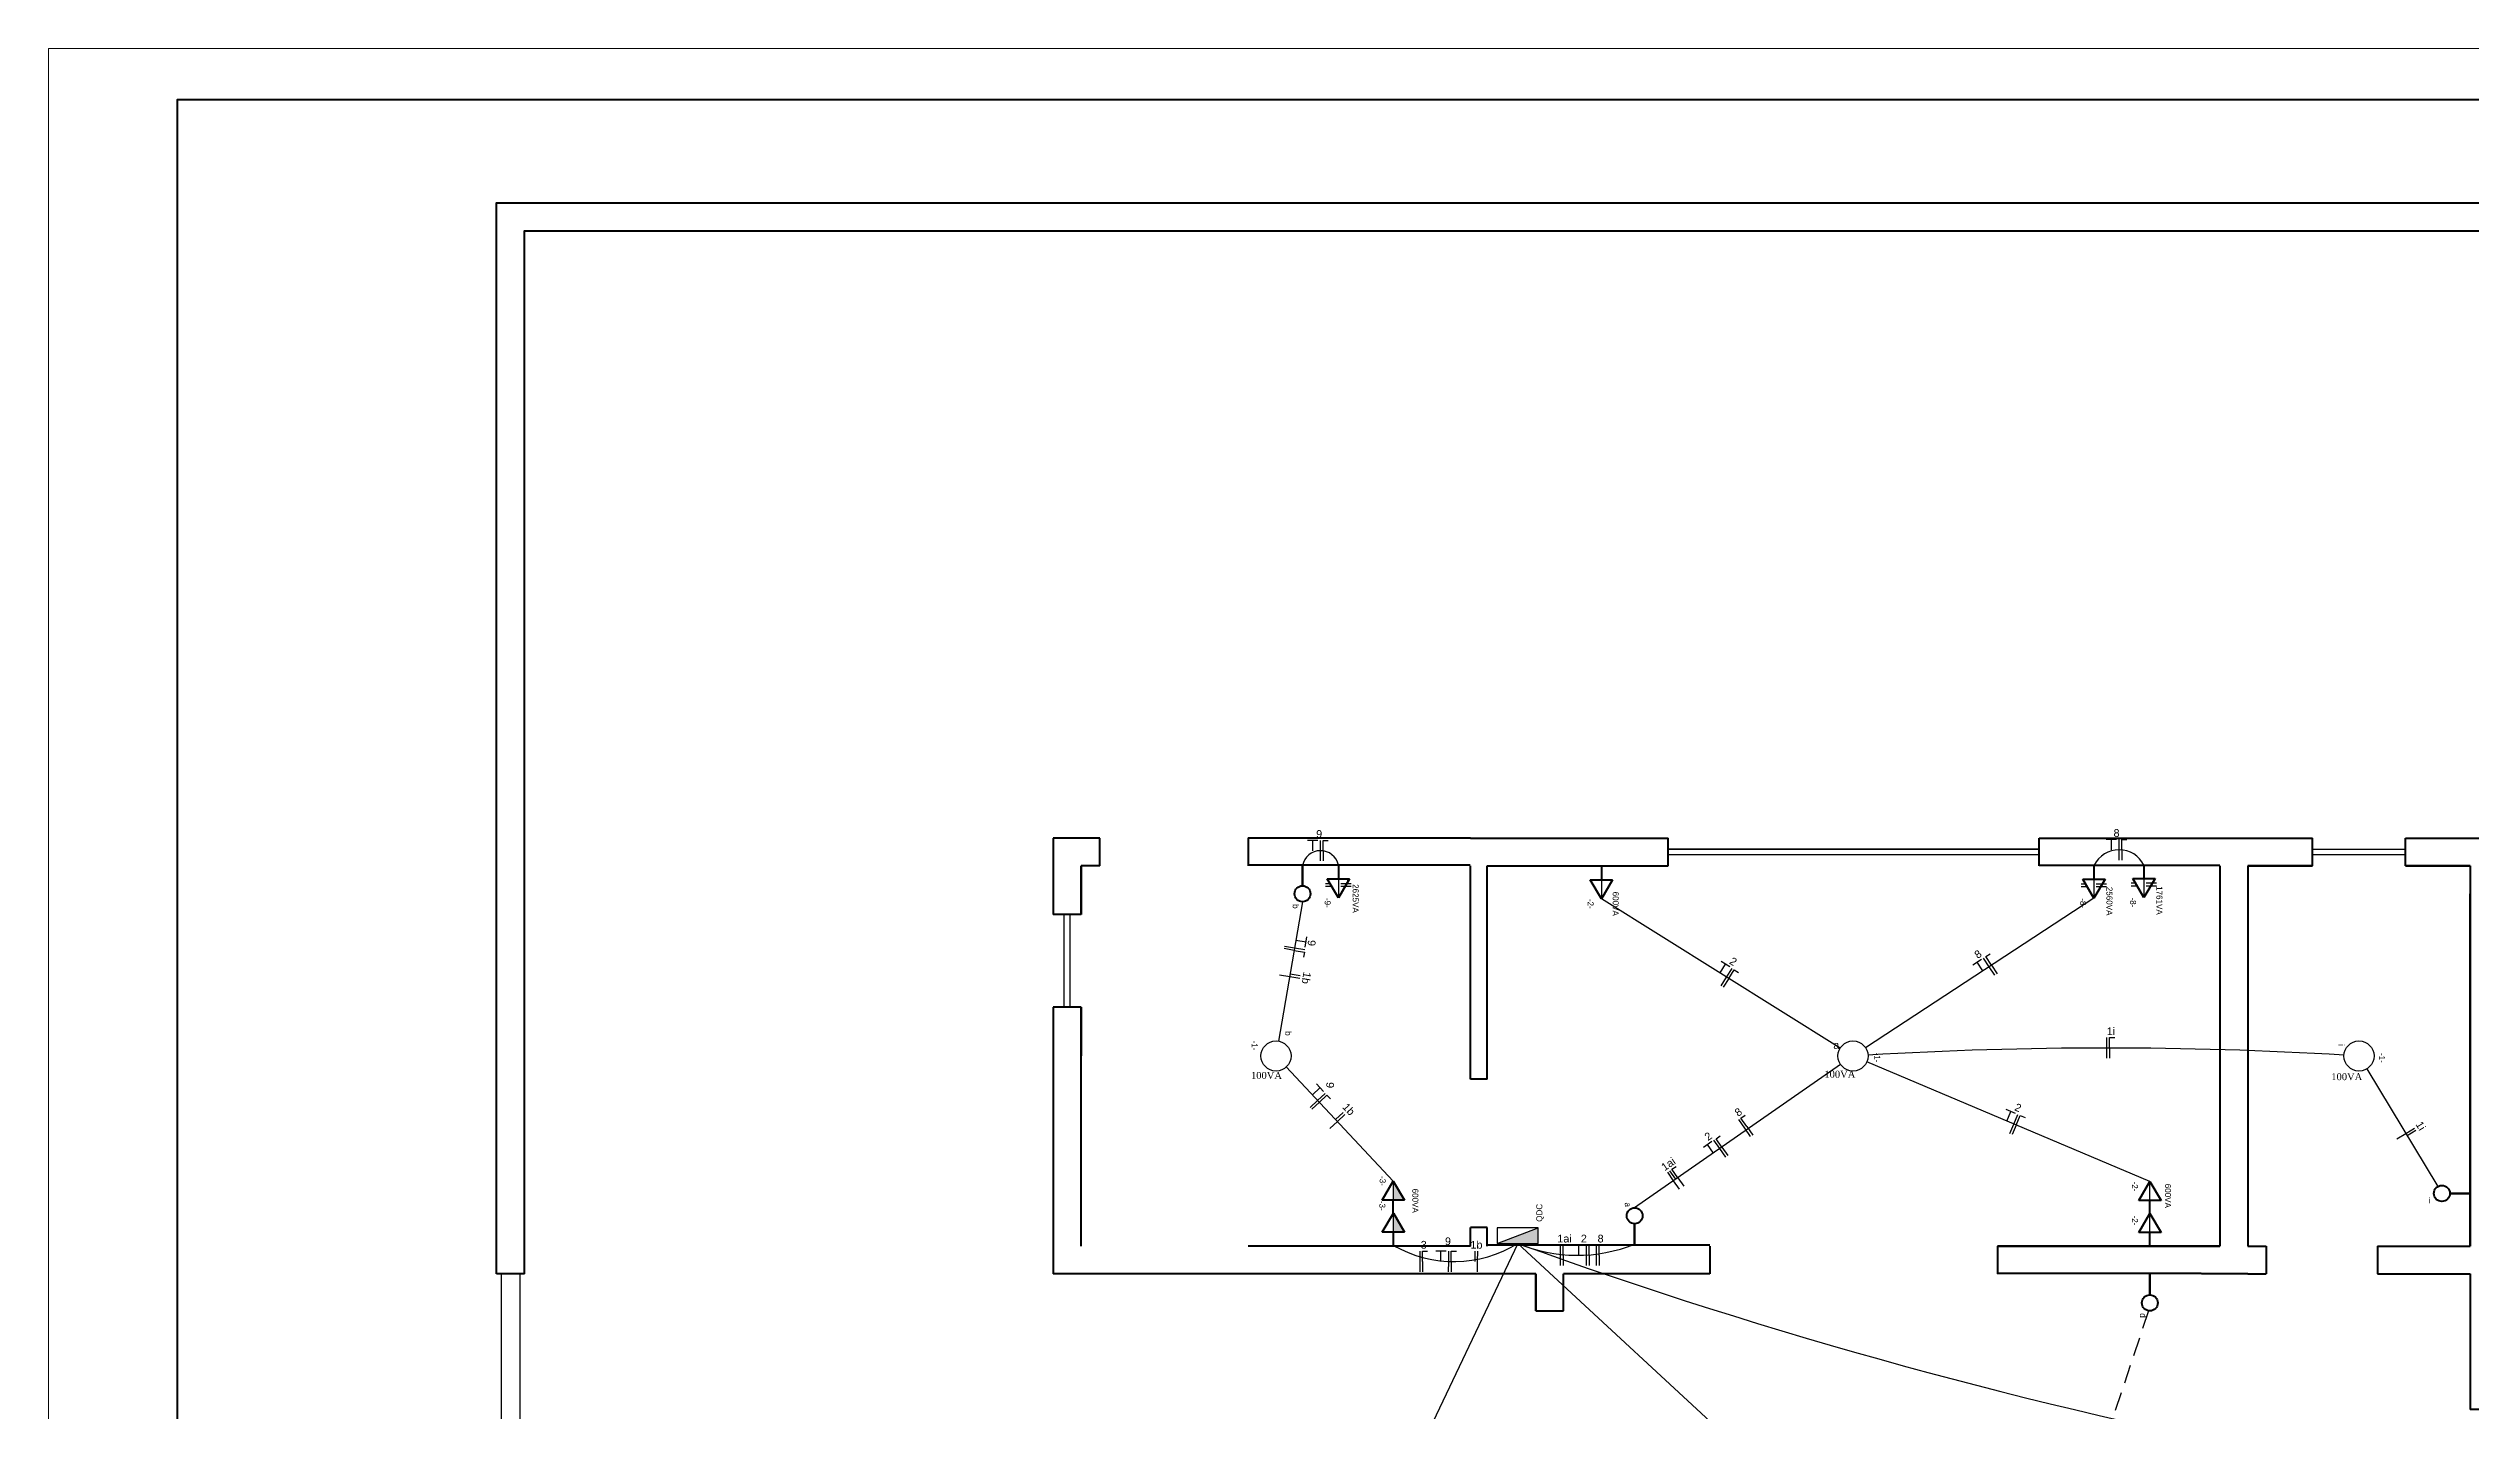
# Model space of a CAD drawing. Header units: millimetres. Extents: x -965 to 0, y -30 to 1544.
# Drawn here: x -42.05 to -18.53, y -13.23 to 0 of the extents above; entities that cross this region are included whole.
import ezdxf

# ---------------------------------------------------------------- set-up
doc = ezdxf.new("R2010")
doc.units = ezdxf.units.MM
doc.header["$LTSCALE"] = 0.015
doc.linetypes.add('ACAD_ISO02W100', pattern=[15, 12, -3])
doc.linetypes.add('HIDDEN2', pattern=[4.7625, 3.175, -1.5875])
for name, color, linetype, lineweight in [('0.30', 2, 'Continuous', 30), ('0.40', 3, 'Continuous', 40), ('0.60', 4, 'Continuous', 60), ('1.00', 5, 'Continuous', 100), ('cotas', 6, 'Continuous', 9), ('Interruptores', 7, 'Continuous', 50), ('texto', 3, 'Continuous', 25), ('Tomadas especiais', 7, 'Continuous', 50), ('Unifilar', 3, 'Continuous', 25)]:
    doc.layers.add(name, color=color, linetype=linetype, lineweight=lineweight)
for name, color, linetype in [('Eletrodutos', 210, 'Continuous'), ('g', 7, 'ACAD_ISO02W100'), ('Ponto_de_Luz', 1, 'Continuous'), ('Tracejada', 7, 'ACAD_ISO02W100')]:
    doc.layers.add(name, color=color, linetype=linetype)
doc.styles.add('80X50', font='arial.ttf', dxfattribs={"height": 0.075})

# ---------------------------------------------------------------- blocks, each defined once
blk = doc.blocks.new('quadro')
at = {"layer": '1.00', "transparency": 33554687}
blk.add_lwpolyline([(1550.794, 906.939), (1510.494, 906.939), (1510.494, 878.239), (1550.794, 878.239)], close=True, dxfattribs=at)
at = {"layer": 'cotas', "transparency": 33554687}
blk.add_lwpolyline([(1551.294, 907.439), (1509.244, 907.439), (1509.244, 877.739), (1551.294, 877.739)], close=True, dxfattribs=at)
blk = doc.blocks.new('QDC')
for p, q in [((0.2, 0.15), (-0.2, 0.15)), ((-0.2, 0), (0.2, 0.15)), ((-0.2, 0.15), (-0.2, 0)), ((-0.2, 0), (0.2, 0)), ((0.2, 0), (0.2, 0.15))]:
    blk.add_line(p, q)
blk.add_solid([(-0.2, 0), (0.2, 0), (0.2, 0.15)])
blk = doc.blocks.new('TB-230')
h = blk.add_hatch()
h.set_pattern_fill('ANGLE', color=255, scale=1.112158, angle=90)
h.set_pattern_definition([(90, (988.0724, -1702.954), (-7.768424, 1e-12), [5.649763, -2.11866]), (180, (988.0724, -1702.954), (-1e-12, -7.768424), [5.649763, -2.11866])])
h.paths.add_polyline_path([(0.143, 0.12), (0.143, -0.12), (0.195, -0.09), (0.195, 0.09)])
h.paths.add_polyline_path([(0.195, 0.09), (0.195, -0.09), (0.225, -0.072), (0.225, 0.072)])
h.paths.add_polyline_path([(0.225, 0.072), (0.225, -0.072), (0.347, 0)])
for p, q in [((0.143, -0.12), (0.143, 0.12)), ((0.143, 0.12), (0.347, 0)), ((0, 0), (0.143, 0)), ((0.347, 0), (0.143, -0.12))]:
    blk.add_line(p, q)
blk = doc.blocks.new('PE')
at = {"color": 90, "linetype": 'Continuous', "lineweight": 25, "transparency": 33554687}
for p, q in [((0.05, 0.1), (-0.05, 0.1)), ((0, 0), (0, 0.1))]:
    blk.add_line(p, q, dxfattribs=at)
blk = doc.blocks.new('Fase')
at = {"color": 90, "linetype": 'Continuous', "lineweight": 25, "transparency": 33554687}
for p, q in [((0, 0), (0, 0.1)), ((0, -0.1), (0, 0))]:
    blk.add_line(p, q, dxfattribs=at)
blk = doc.blocks.new('Neutro')
at = {"color": 90, "linetype": 'Continuous', "lineweight": 25, "transparency": 33554687}
for p, q in [((0, 0), (0, 0.1)), ((0, 0.1), (0.05, 0.1)), ((0, 0), (0, -0.1))]:
    blk.add_line(p, q, dxfattribs=at)
blk = doc.blocks.new('Tomada')
at = {"color": 255, "transparency": 33554687}
for name, p in [('PE', (-0.075, 0)), ('Fase', (0, 0)), ('Neutro', (0.025, 0))]:
    blk.add_blockref(name, p, dxfattribs=at)
blk = doc.blocks.new('Retorno')
at = {"color": 90, "linetype": 'Continuous', "lineweight": 25, "transparency": 33554687}
blk.add_line((0, 0), (0, 0.1), dxfattribs=at)
blk = doc.blocks.new('Interruptor')
at = {"transparency": 33554687}
for name, p in [('Fase', (-0.0125, 0)), ('Retorno', (0.0125, 0))]:
    blk.add_blockref(name, p, dxfattribs=at)
blk = doc.blocks.new('Luz')
at = {"transparency": 33554687}
for name, p in [('Fase', (-0.038, 0)), ('Neutro', (-0.013, 0))]:
    blk.add_blockref(name, p, dxfattribs=at)

msp = doc.modelspace()

# ---------------------------------------------------------------- hatches: boundary and pattern name
h = msp.add_hatch(color=255)
h.dxf.hatch_style = 1
h.paths.add_polyline_path([(-28.89, -11.179), (-28.998, -10.996), (-28.998, -11.179)])
h.paths.add_polyline_path([(-28.889, -11.49), (-28.997, -11.306), (-28.998, -11.308), (-28.998, -11.308), (-28.998, -11.49)])
h.paths.add_polyline_path([(-28.848, -11.342), (-28.848, -11.185), (-28.936, -11.185), (-28.936, -11.342)], flags=9)

# ---------------------------------------------------------------- linework, layer by layer
for p, q in [((-37.7, -1.5), (-3.898, -1.5)), ((-18.545, -11.625), (-18.545, -10.574))]:
    msp.add_line(p, q)
at = {"color": 1}
for p, q in [((-32.026, -7.933), (-32.026, -7.933)), ((-18.545, -13.211), (-18.545, -13.211)), ((-18.545, -13.211), (-18.545, -13.211))]:
    msp.add_line(p, q, dxfattribs=at)
at = {"color": 7, "linetype": 'HIDDEN2'}
for p, q in [((-29.408, -8.108), (-29.654, -8.108)), ((-29.408, -8.135), (-29.654, -8.135)), ((-22.076, -8.111), (-22.322, -8.111)), ((-22.076, -8.138), (-22.322, -8.138)), ((-21.591, -8.104), (-21.837, -8.104)), ((-21.591, -8.131), (-21.837, -8.131))]:
    msp.add_line(p, q, dxfattribs=at)
at = {"color": 255}
for p, q in [((-29.53, -8.062), (-29.53, -8.245)), ((-26.978, -8.071), (-26.978, -8.254)), ((-22.197, -8.065), (-22.197, -8.248)), ((-21.712, -8.058), (-21.712, -8.241)), ((-28.998, -10.996), (-28.998, -11.179)), ((-21.654, -11.182), (-21.654, -10.999)), ((-28.998, -11.308), (-28.998, -11.49)), ((-21.654, -11.493), (-21.654, -11.311))]:
    msp.add_line(p, q, dxfattribs=at)
at = {"color": 2}
for p, q in [((-37.655, -11.895), (-37.655, -13.695)), ((-37.475, -11.895), (-37.475, -13.695))]:
    msp.add_line(p, q, dxfattribs=at)
at = {"layer": '0.30'}
for p, q in [((-26.33, -7.773), (-22.73, -7.773)), ((-22.73, -7.773), (-26.33, -7.773)), ((-22.73, -7.773), (-26.33, -7.773)), ((-22.73, -7.827), (-26.33, -7.827)), ((-20.075, -7.773), (-19.175, -7.773)), ((-19.175, -7.827), (-20.075, -7.827)), ((-32.192, -9.306), (-32.192, -8.406)), ((-32.134, -9.306), (-32.134, -8.406))]:
    msp.add_line(p, q, dxfattribs=at)
at = {"layer": '0.40'}
msp.add_line((-37.43, -11.895), (-37.7, -11.895), dxfattribs=at)
for points in [[(-37.7, -2.67), (-37.7, -1.5), (-3.628, -1.5)], [(-37.43, -2.67), (-37.43, -1.77), (-3.898, -1.77)], [(-37.7, -11.895), (-37.7, -2.67)], [(-37.43, -11.895), (-37.43, -2.67)]]:
    msp.add_lwpolyline(points, dxfattribs=at)
at = {"layer": '0.60'}
for p, q in [((-32.3, -7.665), (-32.3, -8.406)), ((-31.846, -7.665), (-32.3, -7.665)), ((-31.846, -7.933), (-31.846, -7.665)), ((-30.406, -7.663), (-30.406, -7.935)), ((-28.247, -7.665), (-30.406, -7.665)), ((-28.247, -7.665), (-26.33, -7.665)), ((-26.33, -7.935), (-26.33, -7.665)), ((-22.73, -7.665), (-20.075, -7.665)), ((-22.73, -7.935), (-22.73, -7.665)), ((-20.075, -7.935), (-20.075, -7.665)), ((-19.175, -7.665), (-15.102, -7.665)), ((-19.175, -7.935), (-19.175, -7.665)), ((-31.846, -7.933), (-32.026, -7.933)), ((-32.026, -8.406), (-32.026, -7.933)), ((-32.026, -7.933), (-32.026, -7.933)), ((-32.026, -7.933), (-32.026, -8.406)), ((-28.253, -7.928), (-30.413, -7.928)), ((-28.085, -10.005), (-28.085, -7.935)), ((-28.085, -7.935), (-26.33, -7.935)), ((-22.729, -7.929), (-20.974, -7.929)), ((-20.975, -7.935), (-20.975, -11.625)), ((-20.975, -7.935), (-20.975, -11.625)), ((-20.705, -7.935), (-20.075, -7.935)), ((-20.705, -7.935), (-20.705, -10.731)), ((-20.075, -7.935), (-20.705, -7.935)), ((-19.175, -7.935), (-18.545, -7.935)), ((-18.545, -7.935), (-19.175, -7.935)), ((-18.545, -7.935), (-18.545, -11.625)), ((-20.705, -8.205), (-20.705, -10.731)), ((-18.545, -11.625), (-18.545, -8.205)), ((-18.545, -9.231), (-18.545, -8.205)), ((-32.026, -8.406), (-32.3, -8.406)), ((-32.3, -9.306), (-32.3, -11.895)), ((-32.026, -9.306), (-32.3, -9.306)), ((-32.026, -11.625), (-32.026, -9.306)), ((-32.026, -9.306), (-32.026, -9.779)), ((-28.085, -10.005), (-28.247, -10.005)), ((-20.705, -10.731), (-20.705, -11.625)), ((-20.705, -11.001), (-20.705, -11.625)), ((-28.085, -11.445), (-28.247, -11.445)), ((-28.085, -11.625), (-28.085, -11.445)), ((-28.427, -11.625), (-30.406, -11.625)), ((-28.247, -11.625), (-28.427, -11.625)), ((-25.925, -11.615), (-28.085, -11.615)), ((-25.925, -11.625), (-25.925, -11.895)), ((-21.155, -11.625), (-23.135, -11.625)), ((-23.135, -11.625), (-20.975, -11.625)), ((-23.135, -11.625), (-23.135, -11.895)), ((-20.975, -11.625), (-21.155, -11.625)), ((-20.975, -11.625), (-21.155, -11.625)), ((-20.705, -11.625), (-20.525, -11.625)), ((-20.525, -11.625), (-20.525, -11.895)), ((-19.445, -11.625), (-18.545, -11.625)), ((-19.445, -11.625), (-19.445, -11.895)), ((-28.355, -11.895), (-32.3, -11.895)), ((-27.615, -11.895), (-28.355, -11.895)), ((-27.615, -12.255), (-27.615, -11.895)), ((-27.615, -11.895), (-27.615, -12.255)), ((-25.925, -11.895), (-27.345, -11.895)), ((-27.345, -12.255), (-27.345, -11.895)), ((-21.156, -11.892), (-23.136, -11.892)), ((-20.705, -11.895), (-21.155, -11.895)), ((-18.545, -11.895), (-18.545, -13.211)), ((-27.615, -12.255), (-27.345, -12.255))]:
    msp.add_line(p, q, dxfattribs=at)
for points in [[(-28.247, -10.005), (-28.247, -7.935)], [(-28.247, -11.625), (-28.247, -11.445)], [(-28.085, -11.625), (-28.085, -11.445)], [(-20.705, -11.895), (-20.705, -11.895), (-20.525, -11.895)], [(-19.445, -11.895), (-18.545, -11.895)], [(-18.095, -13.211), (-18.545, -13.211)]]:
    msp.add_lwpolyline(points, dxfattribs=at)
at = {"layer": 'Eletrodutos', "color": 255}
for p, q in [((-29.879, -8.283), (-30.111, -9.636)), ((-24.66, -9.703), (-26.978, -8.254)), ((-22.197, -8.248), (-24.414, -9.7)), ((-24.656, -9.863), (-26.655, -11.254)), ((-21.654, -10.999), (-24.402, -9.837)), ((-28.998, -10.996), (-30.036, -9.886)), ((-19.55, -9.905), (-18.86, -11.047)), ((-27.79, -11.599), (-29.896, -16.029))]:
    msp.add_line(p, q, dxfattribs=at)
at = {"layer": 'Eletrodutos', "color": 0, "transparency": 33554687}
msp.add_line((-23.049, -15.983), (-27.79, -11.599), dxfattribs=at)
at = {"layer": 'Eletrodutos', "color": 255}
for centre, radius, start, end in [((-29.704, -7.965), 0.178, 12.2767, 168.9293), ((-21.953, -8.046), 0.268, 25.9624, 154.0403), ((-22.08, -48.603), 38.9, 86.5951, 93.4054), ((-28.41, -10.593), 1.182, 240.211, 301.6287), ((-27.215, -10.23), 1.485, 247.216, 292.1842)]:
    msp.add_arc(centre, radius, start, end, dxfattribs=at)
at = {"layer": 'Eletrodutos', "color": 255, "transparency": 33554687}
msp.add_arc((-10.807, 35.448), 50.019, 250.1507, 268.1342, dxfattribs=at)
at = {"layer": 'g', "color": 255, "transparency": 33554687}
for p, q in [((-21.655, -12.254), (-21.668, -12.254)), ((-21.668, -12.254), (-21.655, -12.254))]:
    msp.add_line(p, q, dxfattribs=at)
at = {"layer": 'Interruptores', "color": 7, "flags": 128}
for points in [[(-29.878, -7.928), (-29.879, -8.128)], [(-18.546, -11.114), (-18.743, -11.114)], [(-26.655, -11.605), (-26.655, -11.408)], [(-21.655, -11.902), (-21.655, -12.099)]]:
    msp.add_lwpolyline(points, close=True, dxfattribs=at)
at = {"layer": 'Interruptores', "color": 7}
for centre in [(-29.879, -8.205), (-18.82, -11.114), (-26.655, -11.331), (-21.655, -12.177)]:
    msp.add_circle(centre, 0.0773, dxfattribs=at)
at = {"layer": 'Ponto_de_Luz', "color": 7}
for centre in [(-30.136, -9.78), (-24.536, -9.78), (-19.625, -9.78)]:
    msp.add_circle(centre, 0.146, dxfattribs=at)
at = {"layer": 'Tracejada', "color": 255, "transparency": 33554687}
for p, q in [((-21.668, -12.254), (-22.897, -15.944)), ((-21.668, -12.254), (-21.668, -12.254)), ((-21.655, -12.254), (-21.668, -12.254)), ((-21.655, -12.254), (-21.655, -12.254)), ((-21.655, -12.254), (-21.655, -12.254)), ((-21.655, -12.254), (-21.655, -12.254))]:
    msp.add_line(p, q, dxfattribs=at)

# ---------------------------------------------------------------- block references
at = {"color": 1}
msp.add_blockref('quadro', (-1551.294, -907.439), dxfattribs=at)
at = {"color": 10}
msp.add_blockref('QDC', (-27.79, -11.599), dxfattribs=at)
at = {"layer": 'Eletrodutos', "color": 0, "transparency": 33554687, "rotation": 301.094263500547}
msp.add_blockref('Interruptor', (-19.165, -10.542), dxfattribs=at)
at = {"layer": 'Tomadas especiais', "color": 7, "xscale": 0.8991528196204149, "yscale": 0.8991528196204149, "zscale": 0.8991528196204149}
for p, rotation in [((-29.53, -7.933), 269.9999999999998), ((-26.978, -7.942), 269.9999999999998), ((-22.197, -7.936), 269.9999999999998), ((-21.712, -7.929), 269.9999999999998), ((-28.998, -11.308), 89.99999999999987), ((-21.654, -11.311), 89.99999999999987), ((-28.997, -11.619), 89.99999999999987), ((-21.654, -11.621), 89.99999999999987)]:
    msp.add_blockref('TB-230', p, dxfattribs=dict(at, rotation=rotation))
at = {"layer": 'Unifilar', "color": 255, "transparency": 33554687}
msp.add_blockref('Tomada', (-29.704, -7.787), dxfattribs=at)
at = {"layer": 'Unifilar', "transparency": 33554687}
for name, p in [('Tomada', (-21.953, -7.778)), ('Luz', (-22.033, -9.702)), ('Luz', (-27.336, -11.715)), ('Tomada', (-27.123, -11.715)), ('Luz', (-26.986, -11.715))]:
    msp.add_blockref(name, p, dxfattribs=at)
at = {"layer": 'Unifilar', "color": 255, "transparency": 33554687}
for name, p, rotation in [('Tomada', (-29.955, -8.73), 260.2488135859984), ('Fase', (-30.003, -9.008), 260.2488135859986), ('Retorno', (-29.999, -8.983), 260.2488135859986), ('Tomada', (-29.732, -10.211), 313.0857488343881), ('Retorno', (-29.557, -10.398), 313.0857488343883), ('Fase', (-29.54, -10.417), 313.0857488343883), ('Fase', (-28.74, -11.775), 180), ('Neutro', (-28.715, -11.774), 359.6876566443069), ('Tomada', (-28.46, -11.775), 359.8297489751357), ('Retorno', (-28.204, -11.775), 359.8297489751358), ('Fase', (-28.179, -11.776), 359.8297489751358)]:
    msp.add_blockref(name, p, dxfattribs=dict(at, rotation=rotation))
at = {"layer": 'Unifilar', "transparency": 33554687}
for name, p, rotation in [('Tomada', (-25.763, -9.014), 328.0018633021353), ('Tomada', (-23.213, -8.913), 33.22409552960054), ('Tomada', (-22.974, -10.441), 337.0757918101731), ('Tomada', (-25.828, -10.679), 34.82194839650491), ('Luz', (-25.556, -10.458), 34.82194839650484), ('Interruptor', (-26.267, -10.984), 34.82194839650492), ('Neutro', (-26.236, -10.962), 34.82194839650492)]:
    msp.add_blockref(name, p, dxfattribs=dict(at, rotation=rotation))

# ---------------------------------------------------------------- texts
at = {"color": 7, "linetype": 'HIDDEN2'}
for s, rotation, p in [('2625VA', 270, (-29.392, -8.112)), ('600VA', 270, (-26.868, -8.185)), ('2560VA', 270, (-22.076, -8.138)), ('1761VA', 270, (-21.591, -8.131)), ('b', 270, (-29.974, -8.306)), ('-9-', 270, (-29.664, -8.246)), ('-2-', 270, (-27.112, -8.255)), ('-8-', 270, (-22.332, -8.249)), ('-8-', 270, (-21.847, -8.242)), ('-1-', 270, (-30.371, -9.631)), ('b', 270, (-30.046, -9.539)), ('-1-', 270, (-24.33, -9.747)), ('i', 270, (-19.826, -9.664)), ('-1-', 270, (-19.431, -9.751)), ('-3-', 270.2371, (-29.13, -10.945)), ('-2-', 270, (-21.829, -10.999)), ('600VA', 270, (-21.508, -11.02)), ('-3-', 270.2371, (-29.133, -11.186)), ('600VA', 270.2371, (-28.813, -11.068)), ('QDC', 90, (-27.551, -11.389)), ('a', 270, (-26.75, -11.202)), ('i', 360, (-18.952, -11.209)), ('-2-', 270, (-21.828, -11.329)), ('d', 270, (-21.751, -12.277))]:
    msp.add_text(s, height=0.0585, rotation=rotation, dxfattribs=at).set_placement(p)
at = {"color": 255, "style": '80X50'}
msp.add_text('a', height=0.075, rotation=360, dxfattribs=at).set_placement((-24.727, -9.711))
at = {"layer": 'Ponto_de_Luz', "color": 7, "char_height": 0.06766, "width": 0.233, "attachment_point": 1}
for insert in [(-30.379, -9.935), (-24.814, -9.923), (-19.894, -9.947)]:
    msp.add_mtext('{\\fTimes New Roman|b0|i0|c0|p18;100VA}', dxfattribs=dict(at, insert=insert))
at = {"layer": 'texto', "transparency": 33554687, "style": '80X50'}
for rotation, p in [(357.6826, (-29.748, -7.661)), (267.6826, (-29.826, -8.653)), (267.6826, (-29.647, -10.032)), (357.6826, (-28.498, -11.615))]:
    msp.add_text('9', height=0.075, rotation=rotation, dxfattribs=at).set_placement(p)
at = {"layer": 'Unifilar', "transparency": 33554687, "char_height": 0.075, "attachment_point": 1, "style": '80X50'}
for s, width, insert in [('\\pxqc;8', 0.2, (-22.078, -7.578)), ('\\pxqc;1i', 0.075, (-22.07, -9.502)), ('\\pxqc;1ai', 0.075, (-27.373, -11.515)), ('\\pxqc;2', 0.2, (-27.248, -11.515)), ('\\pxqc;8', 0.075, (-27.023, -11.515)), ('\\pxqc;3', 0.07555, (-28.74, -11.575))]:
    msp.add_mtext_dynamic_manual_height_columns(s, width=width, gutter_width=0.375, heights=[0], dxfattribs=dict(at, insert=insert))
for s, width, insert, rotation in [('\\pxqc;2', 0.2, (-25.763, -8.778), 328.0019), ('\\pxqc;8', 0.2, (-23.427, -8.815), 33.2241), ('\\pxqc;1b', 0.025, (-29.802, -9.017), 260.2488), ('\\pxqc;1b', 0.025, (-29.411, -10.262), 313.0857), ('\\pxqc;8', 0.075, (-25.701, -10.315), 34.8219), ('\\pxqc;2', 0.2, (-23.011, -10.208), 337.0758), ('\\pxqc;2', 0.2, (-26.045, -10.586), 34.8219), ('\\pxqc;1i', 0.025, (-19, -10.428), 301.0943), ('\\pxqc;1ai', 0.1, (-26.391, -10.827), 34.8219), ('\\pxqc;1b', 0.025, (-28.203, -11.575), 359.8297)]:
    msp.add_mtext_dynamic_manual_height_columns(s, width=width, gutter_width=0.375, heights=[0], dxfattribs=dict(at, insert=insert, rotation=rotation))

doc.saveas('drawing.dxf')
